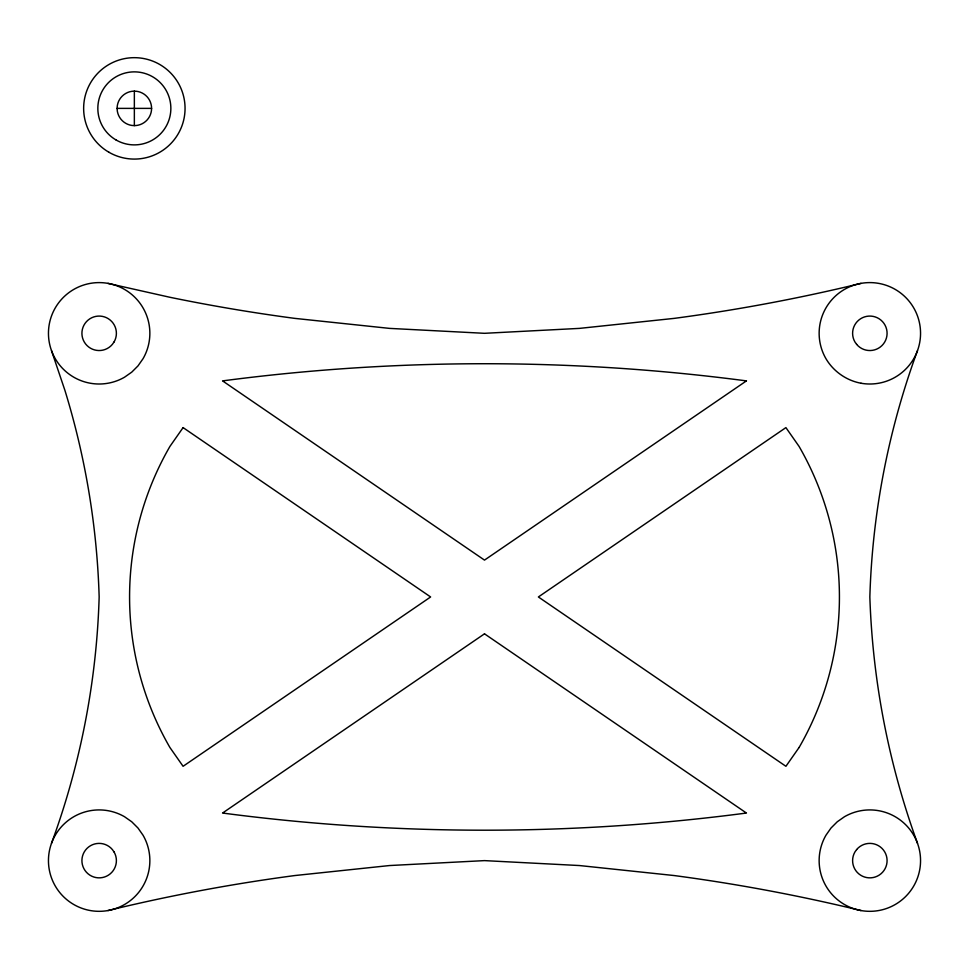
<?xml version="1.0" encoding="UTF-8"?>
<svg xmlns="http://www.w3.org/2000/svg" width="969" height="969" viewBox="0 0 969 969"><rect width="100%" height="100%" fill="white"/><g stroke="black" fill="none" stroke-linecap="round" stroke-linejoin="round"><path stroke-width="1.45" d="M117.116 108.383L151.588 108.383A17.236 17.236 0 0 0 125.728 93.448A17.236 17.236 0 0 0 125.728 123.305A17.236 17.236 0 0 0 151.588 108.383M107.959 283.372A50.703 50.703 0 0 1 143.061 358.663L137.998 365.894L131.748 372.144L124.504 377.22A50.703 50.703 0 0 1 49.225 342.105A50.703 50.703 0 0 1 107.959 283.372L169.841 297.265A1783.517 1783.517 0 0 0 294.891 318.389L389.502 328.382L484.5 333.312L579.498 328.382L674.109 318.389A1783.517 1783.517 0 0 0 861.041 283.372M51.502 350.645L64.935 390.434A780.929 780.929 0 0 1 99.153 596.965A780.929 780.929 0 0 1 51.502 843.284M134.352 91.134L134.352 125.619M861.041 910.557A50.703 50.703 0 0 0 919.775 851.812A50.703 50.703 0 0 0 844.496 816.71L837.252 821.785L831.002 828.035L825.939 835.266A50.703 50.703 0 0 0 861.041 910.557A1783.517 1783.517 0 0 0 674.109 875.54L579.498 865.547L484.5 860.617L389.502 865.547L294.891 875.54A1783.517 1783.517 0 0 0 107.959 910.557A50.703 50.703 0 0 1 49.225 851.812A50.703 50.703 0 0 1 124.504 816.71L131.748 821.785L137.998 828.035L143.061 835.266A50.703 50.703 0 0 1 107.959 910.557M917.498 843.284A797.281 797.281 0 0 1 869.847 596.965A780.929 780.929 0 0 1 917.498 350.645M114.088 341.924L112.356 344.383A17.236 17.236 0 0 1 83.322 340.131A17.236 17.236 0 0 1 100.158 316.1A17.236 17.236 0 0 1 114.088 341.924M183.093 427.608L169.926 446.418A301.044 301.044 0 0 0 169.89 747.462L183.08 766.297L430.624 596.965L183.093 427.608M799.11 747.462L785.92 766.297L538.376 596.965L785.907 427.608L799.074 446.418A301.044 301.044 0 0 1 799.11 747.462M856.644 849.547L854.912 852.005A17.236 17.236 0 0 0 868.842 877.829A17.236 17.236 0 0 0 885.678 853.798A17.236 17.236 0 0 0 856.644 849.547M746.433 380.89L484.5 560.106L222.567 380.89A2007.477 2007.477 0 0 1 746.433 380.89M484.5 633.823L222.567 813.039A2007.562 2007.562 0 0 0 746.433 813.039L484.5 633.823M861.041 383.239C846.482 380.563 833.437 371.43 825.939 358.663A50.703 50.703 0 0 1 855.3 284.729A50.703 50.703 0 0 1 920.465 330.356A50.703 50.703 0 0 1 861.041 383.239M856.644 344.383L854.912 341.924A17.236 17.236 0 0 1 868.842 316.1A17.236 17.236 0 0 1 885.678 340.131A17.236 17.236 0 0 1 856.644 344.383M114.088 852.005L112.356 849.547A17.236 17.236 0 0 0 83.322 853.798A17.236 17.236 0 0 0 100.158 877.829A17.236 17.236 0 0 0 114.088 852.005M116.098 139.996A36.507 36.507 0 0 0 170.859 108.383A36.507 36.507 0 0 0 116.098 76.757A36.507 36.507 0 0 0 116.098 139.996M109 152.29A50.703 50.703 0 0 0 185.055 108.383A50.703 50.703 0 0 0 109 64.463A50.703 50.703 0 0 0 109 152.29"/></g></svg>
